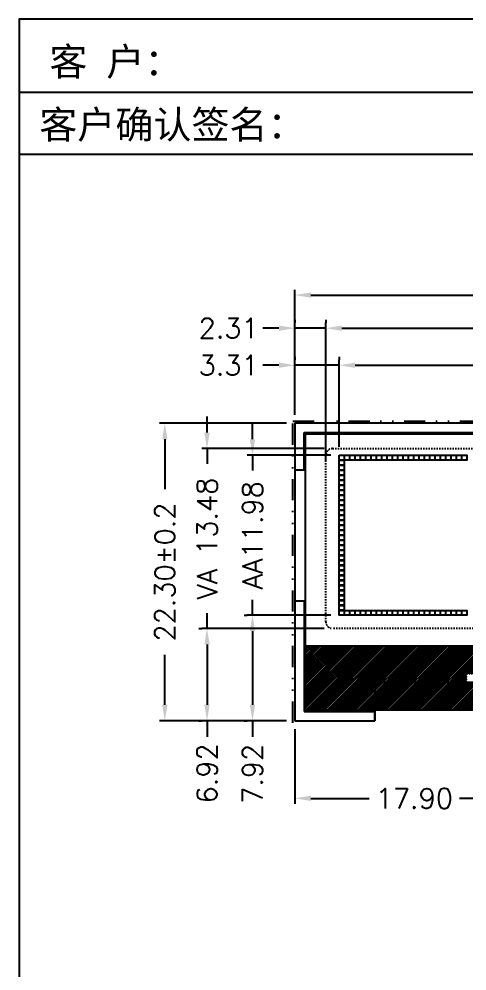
# Model space of a CAD drawing. Header units: millimetres. Extents: x 649 to 1175, y 120 to 338.
# Drawn here: x 972.3 to 1005.9, y 190.8 to 262.1 of the extents above; entities that cross this region are included whole.
import ezdxf

# ---------------------------------------------------------------- set-up
doc = ezdxf.new("R2010")
doc.units = ezdxf.units.MM
doc.header["$LTSCALE"] = 0.25
doc.header["$MEASUREMENT"] = 0
doc.linetypes.add('CENTERX2', pattern=[4, 2.5, -0.5, 0.5, -0.5])
doc.linetypes.add('DIVIDE2', pattern=[15.875, 6.35, -3.175, 0, -3.175, 0, -3.175])
for name, color, linetype in [('D', 4, 'Continuous'), ('K', 92, 'Continuous'), ('LCD', 7, 'Continuous'), ('Led', 2, 'Continuous')]:
    doc.layers.add(name, color=color, linetype=linetype)
doc.styles.add('ROMANS', font='romans.shx')
doc.styles.add('TGStyle6', font='')
doc.styles.get('TGStyle6').set_extended_font_data('SimSun')
doc.dimstyles.new('ISO-25-1', dxfattribs={"dimtxt": 1.5, "dimasz": 1.2, "dimexe": 0.4, "dimexo": 0.625, "dimgap": 0.5, "dimtad": 0, "dimzin": 1, "dimdsep": 46, "dimtxsty": 'ROMANS', "dimcen": 2.5, "dimclrd": 4, "dimclre": 4, "dimclrt": 4, "dimadec": 0, "dimazin": 0, "dimtfac": 1, "dimtmove": 0, "dimatfit": 3, "dimfxl": 0, "dimlwe": -1, "dimarcsym": 0})

# ---------------------------------------------------------------- blocks, each defined once
blk = doc.blocks.new('*D1')
at = {"layer": 'D', "color": 4}
for p, q in [((996.331, 230.039), (996.331, 236.564)), ((1047.511, 230.039), (1047.511, 236.564))]:
    blk.add_line(p, q, dxfattribs=at)
at = {"layer": 'D', "color": 4, "lineweight": -2}
for p, q in [((997.531, 236.164), (1016.314, 236.164)), ((1046.311, 236.164), (1027.528, 236.164))]:
    blk.add_line(p, q, dxfattribs=at)
at = {"layer": 'D', "color": 4}
for points in [[(997.531, 236.364), (997.531, 235.964), (996.331, 236.164)], [(1046.311, 236.364), (1046.311, 235.964), (1047.511, 236.164)]]:
    blk.add_solid(points, dxfattribs=at)
at = {"layer": 'Defpoints', "color": 0}
for p in [(1047.511, 236.164), (996.331, 229.414), (1047.511, 229.414)]:
    blk.add_point(p, dxfattribs=at)
at = {"layer": 'D', "color": 4, "insert": (1021.921, 236.164), "char_height": 1.5, "attachment_point": 5, "style": 'ROMANS'}
blk.add_mtext('AA 51.18', dxfattribs=at)
blk = doc.blocks.new('*D2')
at = {"layer": 'D', "color": 4}
for p, q in [((995.331, 229.05), (995.331, 239.344)), ((1048.511, 229.05), (1048.511, 239.344))]:
    blk.add_line(p, q, dxfattribs=at)
at = {"layer": 'D', "color": 4, "lineweight": -2}
for p, q in [((996.531, 238.944), (1013.671, 238.944)), ((1047.311, 238.944), (1030.171, 238.944))]:
    blk.add_line(p, q, dxfattribs=at)
at = {"layer": 'D', "color": 4}
for points in [[(996.531, 239.144), (996.531, 238.744), (995.331, 238.944)], [(1047.311, 239.144), (1047.311, 238.744), (1048.511, 238.944)]]:
    blk.add_solid(points, dxfattribs=at)
at = {"layer": 'Defpoints', "color": 0}
for p in [(1048.511, 238.944), (995.331, 228.425), (1048.511, 228.425)]:
    blk.add_point(p, dxfattribs=at)
at = {"layer": 'D', "color": 4, "insert": (1021.921, 238.944), "char_height": 1.5, "attachment_point": 5, "style": 'ROMANS'}
blk.add_mtext('VA 53.18 MIN', dxfattribs=at)
blk = doc.blocks.new('*D3')
at = {"layer": 'D', "color": 4}
for p, q in [((993.021, 232.439), (993.021, 241.825)), ((1050.821, 232.439), (1050.821, 241.825))]:
    blk.add_line(p, q, dxfattribs=at)
at = {"layer": 'D', "color": 4, "lineweight": -2}
for p, q in [((994.221, 241.425), (1015.707, 241.425)), ((1049.621, 241.425), (1028.135, 241.425))]:
    blk.add_line(p, q, dxfattribs=at)
at = {"layer": 'D', "color": 4}
for points in [[(994.221, 241.625), (994.221, 241.225), (993.021, 241.425)], [(1049.621, 241.625), (1049.621, 241.225), (1050.821, 241.425)]]:
    blk.add_solid(points, dxfattribs=at)
at = {"layer": 'Defpoints', "color": 0}
for p in [(1050.821, 241.425), (993.021, 231.814), (1050.821, 231.814)]:
    blk.add_point(p, dxfattribs=at)
at = {"layer": 'D', "color": 4, "insert": (1021.921, 241.425), "char_height": 1.5, "attachment_point": 5, "style": 'ROMANS'}
blk.add_mtext('57.80%%P0.2', dxfattribs=at)
blk = doc.blocks.new('*D4')
at = {"layer": 'D', "color": 4, "lineweight": -2}
for p, q in [((989.84, 230.614), (989.84, 231.814)), ((989.84, 229.414), (989.84, 228.282)), ((989.84, 217.434), (989.84, 218.567)), ((989.84, 216.234), (989.84, 215.034))]:
    blk.add_line(p, q, dxfattribs=at)
at = {"layer": 'D', "color": 4}
for p, q in [((995.706, 229.414), (989.44, 229.414)), ((995.706, 217.434), (989.44, 217.434))]:
    blk.add_line(p, q, dxfattribs=at)
for points in [[(989.64, 230.614), (990.04, 230.614), (989.84, 229.414)], [(989.64, 216.234), (990.04, 216.234), (989.84, 217.434)]]:
    blk.add_solid(points, dxfattribs=at)
at = {"layer": 'Defpoints', "color": 0}
for p in [(996.331, 229.414), (989.84, 217.434), (996.331, 217.434)]:
    blk.add_point(p, dxfattribs=at)
at = {"layer": 'D', "color": 4, "insert": (989.84, 223.424), "char_height": 1.5, "attachment_point": 5, "rotation": 90, "style": 'ROMANS'}
blk.add_mtext('AA11.98', dxfattribs=at)
blk = doc.blocks.new('*D5')
at = {"layer": 'D', "color": 4, "lineweight": -2}
for p, q in [((986.43, 231.114), (986.43, 232.314)), ((986.43, 229.914), (986.43, 228.782)), ((986.43, 216.434), (986.43, 217.567)), ((986.43, 215.234), (986.43, 214.034))]:
    blk.add_line(p, q, dxfattribs=at)
at = {"layer": 'D', "color": 4}
for p, q in [((995.206, 229.914), (986.03, 229.914)), ((995.206, 216.434), (986.03, 216.434))]:
    blk.add_line(p, q, dxfattribs=at)
for points in [[(986.23, 231.114), (986.63, 231.114), (986.43, 229.914)], [(986.23, 215.234), (986.63, 215.234), (986.43, 216.434)]]:
    blk.add_solid(points, dxfattribs=at)
at = {"layer": 'Defpoints', "color": 0}
for p in [(995.831, 229.914), (986.43, 216.434), (995.831, 216.434)]:
    blk.add_point(p, dxfattribs=at)
at = {"layer": 'D', "color": 4, "insert": (986.43, 223.174), "char_height": 1.5, "attachment_point": 5, "rotation": 90, "style": 'ROMANS'}
blk.add_mtext('VA 13.48', dxfattribs=at)
blk = doc.blocks.new('*D6')
at = {"layer": 'D', "color": 4}
for p, q in [((992.396, 231.814), (982.869, 231.814)), ((992.396, 209.514), (982.869, 209.514))]:
    blk.add_line(p, q, dxfattribs=at)
at = {"layer": 'D', "color": 4, "lineweight": -2}
for p, q in [((983.269, 230.614), (983.269, 226.879)), ((983.269, 210.714), (983.269, 214.45))]:
    blk.add_line(p, q, dxfattribs=at)
at = {"layer": 'D', "color": 4}
for points in [[(983.069, 230.614), (983.469, 230.614), (983.269, 231.814)], [(983.069, 210.714), (983.469, 210.714), (983.269, 209.514)]]:
    blk.add_solid(points, dxfattribs=at)
at = {"layer": 'Defpoints', "color": 0}
for p in [(993.021, 231.814), (983.269, 209.514), (993.021, 209.514)]:
    blk.add_point(p, dxfattribs=at)
at = {"layer": 'D', "color": 4, "insert": (983.269, 220.664), "char_height": 1.5, "attachment_point": 5, "rotation": 90, "style": 'ROMANS'}
blk.add_mtext('22.30%%P0.2', dxfattribs=at)
blk = doc.blocks.new('*D10')
at = {"layer": 'D', "color": 4}
for p, q in [((993.021, 208.889), (993.021, 203.295)), ((1010.921, 204.32), (1010.921, 204.095))]:
    blk.add_line(p, q, dxfattribs=at)
at = {"layer": 'D', "color": 4, "lineweight": -2}
for p, q in [((994.221, 203.695), (998.578, 203.695)), ((1009.721, 203.695), (1005.364, 203.695))]:
    blk.add_line(p, q, dxfattribs=at)
at = {"layer": 'D', "color": 4}
for points in [[(994.221, 203.895), (994.221, 203.495), (993.021, 203.695)], [(1009.721, 203.895), (1009.721, 203.495), (1010.921, 203.695)]]:
    blk.add_solid(points, dxfattribs=at)
at = {"layer": 'Defpoints', "color": 0}
for p in [(993.021, 209.514), (993.021, 203.695), (1010.921, 203.695)]:
    blk.add_point(p, dxfattribs=at)
at = {"layer": 'D', "color": 4, "insert": (1001.971, 203.695), "char_height": 1.5, "attachment_point": 5, "style": 'ROMANS'}
blk.add_mtext('17.90', dxfattribs=at)
blk = doc.blocks.new('*D12')
at = {"layer": 'D', "color": 4}
for p, q in [((993.021, 239.569), (993.021, 239.344)), ((995.331, 239.569), (995.331, 239.344))]:
    blk.add_line(p, q, dxfattribs=at)
at = {"layer": 'D', "color": 4, "lineweight": -2}
for p, q in [((991.821, 238.944), (990.621, 238.944)), ((995.331, 238.944), (993.021, 238.944)), ((996.531, 238.944), (997.731, 238.944))]:
    blk.add_line(p, q, dxfattribs=at)
at = {"layer": 'D', "color": 4}
for points in [[(991.821, 239.144), (991.821, 238.744), (993.021, 238.944)], [(996.531, 239.144), (996.531, 238.744), (995.331, 238.944)]]:
    blk.add_solid(points, dxfattribs=at)
at = {"layer": 'Defpoints', "color": 0}
for p in [(993.021, 238.944), (993.021, 238.944), (995.331, 238.944)]:
    blk.add_point(p, dxfattribs=at)
at = {"layer": 'D', "color": 4, "insert": (988.05, 238.944), "char_height": 1.5, "attachment_point": 5, "style": 'ROMANS'}
blk.add_mtext('2.31', dxfattribs=at)
blk = doc.blocks.new('*D13')
at = {"layer": 'D', "color": 4}
for p, q in [((993.021, 236.789), (993.021, 236.564)), ((996.331, 236.789), (996.331, 236.564))]:
    blk.add_line(p, q, dxfattribs=at)
at = {"layer": 'D', "color": 4, "lineweight": -2}
for p, q in [((991.821, 236.164), (990.621, 236.164)), ((996.331, 236.164), (993.021, 236.164)), ((997.531, 236.164), (998.731, 236.164))]:
    blk.add_line(p, q, dxfattribs=at)
at = {"layer": 'D', "color": 4}
for points in [[(991.821, 236.364), (991.821, 235.964), (993.021, 236.164)], [(997.531, 236.364), (997.531, 235.964), (996.331, 236.164)]]:
    blk.add_solid(points, dxfattribs=at)
at = {"layer": 'Defpoints', "color": 0}
for p in [(993.021, 236.164), (993.021, 236.164), (996.331, 236.164)]:
    blk.add_point(p, dxfattribs=at)
at = {"layer": 'D', "color": 4, "insert": (988.05, 236.164), "char_height": 1.5, "attachment_point": 5, "style": 'ROMANS'}
blk.add_mtext('3.31', dxfattribs=at)
blk = doc.blocks.new('*D14')
at = {"layer": 'D', "color": 4}
for p, q in [((985.805, 216.434), (986.03, 216.434)), ((985.805, 209.514), (986.03, 209.514))]:
    blk.add_line(p, q, dxfattribs=at)
at = {"layer": 'D', "color": 4, "lineweight": -2}
for p, q in [((986.43, 215.234), (986.43, 210.714)), ((986.43, 209.514), (986.43, 208.314))]:
    blk.add_line(p, q, dxfattribs=at)
at = {"layer": 'D', "color": 4}
for points in [[(986.23, 215.234), (986.63, 215.234), (986.43, 216.434)], [(986.23, 210.714), (986.63, 210.714), (986.43, 209.514)]]:
    blk.add_solid(points, dxfattribs=at)
at = {"layer": 'Defpoints', "color": 0}
for p in [(986.43, 216.434), (986.43, 209.514), (986.43, 209.514)]:
    blk.add_point(p, dxfattribs=at)
at = {"layer": 'D', "color": 4, "insert": (986.43, 205.564), "char_height": 1.5, "attachment_point": 5, "rotation": 90, "style": 'ROMANS'}
blk.add_mtext('6.92', dxfattribs=at)
blk = doc.blocks.new('*D15')
at = {"layer": 'D', "color": 4}
for p, q in [((989.215, 217.434), (989.44, 217.434)), ((989.215, 209.514), (989.44, 209.514))]:
    blk.add_line(p, q, dxfattribs=at)
at = {"layer": 'D', "color": 4, "lineweight": -2}
for p, q in [((989.84, 216.234), (989.84, 210.714)), ((989.84, 209.514), (989.84, 208.314))]:
    blk.add_line(p, q, dxfattribs=at)
at = {"layer": 'D', "color": 4}
for points in [[(989.64, 216.234), (990.04, 216.234), (989.84, 217.434)], [(989.64, 210.714), (990.04, 210.714), (989.84, 209.514)]]:
    blk.add_solid(points, dxfattribs=at)
at = {"layer": 'Defpoints', "color": 0}
for p in [(989.84, 217.434), (989.84, 209.514), (989.84, 209.514)]:
    blk.add_point(p, dxfattribs=at)
at = {"layer": 'D', "color": 4, "insert": (989.84, 205.529), "char_height": 1.5, "attachment_point": 5, "rotation": 90, "style": 'ROMANS'}
blk.add_mtext('7.92', dxfattribs=at)

msp = doc.modelspace()

# ---------------------------------------------------------------- hatches: boundary and pattern name
h = msp.add_hatch()
h.set_pattern_fill('ANSI31', color=5, style=0)
h.set_pattern_definition([(45, (149.27006, -106.92607), (-0.088388348, 0.088388348), [])])
h.paths.add_polyline_path([(1010.421, 210.314), (1010.421, 212.014), (1011.421, 212.014), (1011.421, 210.314), (1012.421, 210.314), (1012.421, 212.014), (1013.421, 212.014), (1013.421, 210.314), (1014.421, 210.314), (1014.421, 212.014), (1015.421, 212.014), (1015.421, 210.314), (1016.421, 210.314), (1016.421, 212.014), (1017.421, 212.014), (1017.421, 210.314), (1018.421, 210.314), (1018.421, 212.014), (1019.421, 212.014), (1019.421, 210.314), (1020.421, 210.314), (1020.421, 212.014), (1021.421, 212.014), (1021.421, 210.314), (1022.421, 210.314), (1022.421, 212.014), (1023.421, 212.014), (1023.421, 210.314), (1024.421, 210.314), (1024.421, 212.014), (1025.421, 212.014), (1025.421, 210.314), (1026.421, 210.314), (1026.421, 212.014), (1027.421, 212.014), (1027.421, 210.314), (1028.421, 210.314), (1028.421, 212.014), (1029.421, 212.014), (1029.421, 210.314), (1030.421, 210.314), (1030.421, 212.014), (1031.421, 212.014), (1031.421, 210.314), (1032.421, 210.314), (1032.421, 212.014), (1033.421, 212.014), (1033.421, 210.314), (1050.021, 210.314), (1050.021, 215.114), (993.821, 215.114), (993.821, 210.314)])
h.paths.add_polyline_path([(1005.921, 212.414), (1005.921, 213.014), (1007.921, 213.014), (1007.921, 212.414)], flags=16)
h.paths.add_polyline_path([(1035.921, 212.414), (1035.921, 213.014), (1037.921, 213.014), (1037.921, 212.414)], flags=16)
h.paths.add_polyline_path([(1034.597, 211.68), (1036.169, 211.68), (1036.169, 210.555), (1034.597, 210.555)], flags=24)
h.paths.add_polyline_path([(1008.518, 211.688), (1009.25, 211.688), (1009.25, 210.563), (1008.518, 210.563)], flags=24)

# ---------------------------------------------------------------- linework, layer by layer
at = {"layer": 'K', "color": 4}
for p, q in [((1016.531, 256.601), (972.339, 256.601)), ((1016.531, 251.967), (972.339, 251.967))]:
    msp.add_line(p, q, dxfattribs=at)
msp.add_lwpolyline([(1174.939, 262.121), (972.339, 262.121), (972.339, 119.624), (1174.939, 119.624)], close=True, dxfattribs=at)
at = {"layer": 'LCD'}
for p, q in [((993.821, 210.314), (993.821, 231.014)), ((993.821, 231.014), (1050.021, 231.014)), ((1050.021, 215.114), (993.821, 215.114)), ((1050.021, 210.314), (993.821, 210.314))]:
    msp.add_line(p, q, dxfattribs=at)
at = {"layer": 'LCD', "color": 6, "linetype": 'CENTERX2', "ltscale": 0.03}
msp.add_lwpolyline([(1048.511, 229.414), (1048.511, 216.934, -0.414214), (1048.011, 216.434), (995.831, 216.434, -0.414214), (995.331, 216.934), (995.331, 229.414, -0.414214), (995.831, 229.914), (1048.011, 229.914, -0.414214)], format="xyb", close=True, dxfattribs=at)
at = {"layer": 'LCD'}
for points in [[(996.331, 229.414), (996.711, 229.414), (996.711, 229.059), (996.331, 229.059)], [(996.731, 229.414), (997.111, 229.414), (997.111, 229.059), (996.731, 229.059)], [(997.131, 229.414), (997.511, 229.414), (997.511, 229.059), (997.131, 229.059)], [(997.531, 229.414), (997.911, 229.414), (997.911, 229.059), (997.531, 229.059)], [(997.931, 229.414), (998.311, 229.414), (998.311, 229.059), (997.931, 229.059)], [(998.331, 229.414), (998.711, 229.414), (998.711, 229.059), (998.331, 229.059)], [(998.731, 229.414), (999.111, 229.414), (999.111, 229.059), (998.731, 229.059)], [(999.131, 229.414), (999.511, 229.414), (999.511, 229.059), (999.131, 229.059)], [(999.531, 229.414), (999.911, 229.414), (999.911, 229.059), (999.531, 229.059)], [(999.931, 229.414), (1000.311, 229.414), (1000.311, 229.059), (999.931, 229.059)], [(1000.331, 229.414), (1000.711, 229.414), (1000.711, 229.059), (1000.331, 229.059)], [(1000.731, 229.414), (1001.111, 229.414), (1001.111, 229.059), (1000.731, 229.059)], [(1001.131, 229.414), (1001.511, 229.414), (1001.511, 229.059), (1001.131, 229.059)], [(1001.531, 229.414), (1001.911, 229.414), (1001.911, 229.059), (1001.531, 229.059)], [(1001.931, 229.414), (1002.311, 229.414), (1002.311, 229.059), (1001.931, 229.059)], [(1002.331, 229.414), (1002.711, 229.414), (1002.711, 229.059), (1002.331, 229.059)], [(1002.731, 229.414), (1003.111, 229.414), (1003.111, 229.059), (1002.731, 229.059)], [(1003.131, 229.414), (1003.511, 229.414), (1003.511, 229.059), (1003.131, 229.059)], [(1003.531, 229.414), (1003.911, 229.414), (1003.911, 229.059), (1003.531, 229.059)], [(1003.931, 229.414), (1004.311, 229.414), (1004.311, 229.059), (1003.931, 229.059)], [(1004.331, 229.414), (1004.711, 229.414), (1004.711, 229.059), (1004.331, 229.059)], [(1004.731, 229.414), (1005.111, 229.414), (1005.111, 229.059), (1004.731, 229.059)], [(1005.131, 229.414), (1005.511, 229.414), (1005.511, 229.059), (1005.131, 229.059)], [(1005.531, 229.414), (1005.911, 229.414), (1005.911, 229.059), (1005.531, 229.059)], [(996.331, 229.039), (996.711, 229.039), (996.711, 228.684), (996.331, 228.684)], [(996.331, 228.664), (996.711, 228.664), (996.711, 228.309), (996.331, 228.309)], [(996.331, 228.289), (996.711, 228.289), (996.711, 227.934), (996.331, 227.934)], [(996.331, 227.914), (996.711, 227.914), (996.711, 227.559), (996.331, 227.559)], [(996.331, 227.539), (996.711, 227.539), (996.711, 227.184), (996.331, 227.184)], [(996.331, 227.164), (996.711, 227.164), (996.711, 226.809), (996.331, 226.809)], [(996.331, 226.789), (996.711, 226.789), (996.711, 226.434), (996.331, 226.434)], [(996.331, 226.414), (996.711, 226.414), (996.711, 226.059), (996.331, 226.059)], [(996.331, 226.039), (996.711, 226.039), (996.711, 225.684), (996.331, 225.684)], [(996.331, 225.664), (996.711, 225.664), (996.711, 225.309), (996.331, 225.309)], [(996.331, 225.289), (996.711, 225.289), (996.711, 224.934), (996.331, 224.934)], [(996.331, 224.914), (996.711, 224.914), (996.711, 224.559), (996.331, 224.559)], [(996.331, 224.539), (996.711, 224.539), (996.711, 224.184), (996.331, 224.184)], [(996.331, 224.164), (996.711, 224.164), (996.711, 223.809), (996.331, 223.809)], [(996.331, 223.789), (996.711, 223.789), (996.711, 223.434), (996.331, 223.434)], [(996.331, 223.414), (996.711, 223.414), (996.711, 223.059), (996.331, 223.059)], [(996.331, 223.039), (996.711, 223.039), (996.711, 222.684), (996.331, 222.684)], [(996.331, 222.664), (996.711, 222.664), (996.711, 222.309), (996.331, 222.309)], [(996.331, 222.289), (996.711, 222.289), (996.711, 221.934), (996.331, 221.934)], [(996.331, 221.914), (996.711, 221.914), (996.711, 221.559), (996.331, 221.559)], [(996.331, 221.539), (996.711, 221.539), (996.711, 221.184), (996.331, 221.184)], [(996.331, 221.164), (996.711, 221.164), (996.711, 220.809), (996.331, 220.809)], [(996.331, 220.789), (996.711, 220.789), (996.711, 220.434), (996.331, 220.434)], [(996.331, 220.414), (996.711, 220.414), (996.711, 220.059), (996.331, 220.059)], [(996.331, 220.039), (996.711, 220.039), (996.711, 219.684), (996.331, 219.684)], [(996.331, 219.664), (996.711, 219.664), (996.711, 219.309), (996.331, 219.309)], [(996.331, 219.289), (996.711, 219.289), (996.711, 218.934), (996.331, 218.934)], [(996.331, 218.914), (996.711, 218.914), (996.711, 218.559), (996.331, 218.559)], [(996.331, 218.539), (996.711, 218.539), (996.711, 218.184), (996.331, 218.184)], [(996.331, 218.164), (996.711, 218.164), (996.711, 217.809), (996.331, 217.809)], [(996.331, 217.789), (996.711, 217.789), (996.711, 217.434), (996.331, 217.434)], [(996.731, 217.789), (997.111, 217.789), (997.111, 217.434), (996.731, 217.434)], [(997.131, 217.789), (997.511, 217.789), (997.511, 217.434), (997.131, 217.434)], [(997.531, 217.789), (997.911, 217.789), (997.911, 217.434), (997.531, 217.434)], [(997.931, 217.789), (998.311, 217.789), (998.311, 217.434), (997.931, 217.434)], [(998.331, 217.789), (998.711, 217.789), (998.711, 217.434), (998.331, 217.434)], [(998.731, 217.789), (999.111, 217.789), (999.111, 217.434), (998.731, 217.434)], [(999.131, 217.789), (999.511, 217.789), (999.511, 217.434), (999.131, 217.434)], [(999.531, 217.789), (999.911, 217.789), (999.911, 217.434), (999.531, 217.434)], [(999.931, 217.789), (1000.311, 217.789), (1000.311, 217.434), (999.931, 217.434)], [(1000.331, 217.789), (1000.711, 217.789), (1000.711, 217.434), (1000.331, 217.434)], [(1000.731, 217.789), (1001.111, 217.789), (1001.111, 217.434), (1000.731, 217.434)], [(1001.131, 217.789), (1001.511, 217.789), (1001.511, 217.434), (1001.131, 217.434)], [(1001.531, 217.789), (1001.911, 217.789), (1001.911, 217.434), (1001.531, 217.434)], [(1001.931, 217.789), (1002.311, 217.789), (1002.311, 217.434), (1001.931, 217.434)], [(1002.331, 217.789), (1002.711, 217.789), (1002.711, 217.434), (1002.331, 217.434)], [(1002.731, 217.789), (1003.111, 217.789), (1003.111, 217.434), (1002.731, 217.434)], [(1003.131, 217.789), (1003.511, 217.789), (1003.511, 217.434), (1003.131, 217.434)], [(1003.531, 217.789), (1003.911, 217.789), (1003.911, 217.434), (1003.531, 217.434)], [(1003.931, 217.789), (1004.311, 217.789), (1004.311, 217.434), (1003.931, 217.434)], [(1004.331, 217.789), (1004.711, 217.789), (1004.711, 217.434), (1004.331, 217.434)], [(1004.731, 217.789), (1005.111, 217.789), (1005.111, 217.434), (1004.731, 217.434)], [(1005.131, 217.789), (1005.511, 217.789), (1005.511, 217.434), (1005.131, 217.434)], [(1005.531, 217.789), (1005.911, 217.789), (1005.911, 217.434), (1005.531, 217.434)]]:
    msp.add_lwpolyline(points, close=True, dxfattribs=at)
at = {"layer": 'Led', "color": 4, "linetype": 'DIVIDE2'}
for p, q in [((992.87, 209.364), (992.87, 231.972)), ((992.87, 231.972), (1050.982, 231.972))]:
    msp.add_line(p, q, dxfattribs=at)
at = {"layer": 'Led'}
for p, q in [((1050.821, 231.814), (993.021, 231.814)), ((993.021, 231.814), (993.021, 209.514)), ((993.721, 228.314), (993.721, 231.114)), ((993.721, 231.114), (1050.121, 231.114)), ((993.021, 228.314), (993.721, 228.314)), ((993.021, 218.514), (993.721, 218.514)), ((993.721, 218.514), (993.721, 210.214)), ((999.021, 212.414), (999.021, 209.514)), ((999.021, 212.414), (1044.821, 212.414)), ((993.721, 210.214), (999.021, 210.214)), ((999.021, 209.514), (999.021, 210.214)), ((993.021, 209.514), (999.021, 209.514))]:
    msp.add_line(p, q, dxfattribs=at)

# ---------------------------------------------------------------- texts
at = {"layer": 'K', "color": 4, "style": 'TGStyle6'}
for s, p in [('客 户：', (974.61, 257.882)), ('客户确认签名：', (973.855, 253.158))]:
    msp.add_text(s, height=2.0909, dxfattribs=at).set_placement(p)

# ---------------------------------------------------------------- dimensions: what is measured, and where the dimension line sits
at = {"layer": 'D'}
dim = msp.add_linear_dim(base=(1050.821, 241.425), p1=(993.021, 231.814), p2=(1050.821, 231.814), text='<>%%P0.2', dimstyle='ISO-25-1', dxfattribs=at)
dim.commit()
dim.dimension.update_dxf_attribs({"geometry": '*D3', "text_midpoint": (1021.921, 241.425), "dimtype": 160})
for base, p1, p2, text, picture, middle in [((1048.511, 238.944), (995.331, 228.425), (1048.511, 228.425), 'VA <> MIN', '*D2', (1021.921, 238.944)), ((1047.511, 236.164), (996.331, 229.414), (1047.511, 229.414), 'AA <>', '*D1', (1021.921, 236.164))]:
    dim = msp.add_linear_dim(base=base, p1=p1, p2=p2, text=text, dimstyle='ISO-25-1', dxfattribs=at)
    dim.commit()
    dim.dimension.update_dxf_attribs({"geometry": picture, "text_midpoint": middle})
for base, p1, p2, picture, middle in [((993.021, 238.944), (995.331, 238.944), (993.021, 238.944), '*D12', (988.05, 238.944)), ((993.021, 236.164), (996.331, 236.164), (993.021, 236.164), '*D13', (988.05, 236.164)), ((993.021, 203.695), (1010.921, 203.695), (993.021, 209.514), '*D10', (1001.971, 203.695))]:
    dim = msp.add_linear_dim(base=base, p1=p1, p2=p2, dimstyle='ISO-25-1', dxfattribs=at)
    dim.commit()
    dim.dimension.update_dxf_attribs({"geometry": picture, "text_midpoint": middle})
for base, p1, p2, text, picture, middle in [((986.43, 216.434), (995.831, 229.914), (995.831, 216.434), 'VA <>', '*D5', (986.43, 223.174)), ((983.269, 209.514), (993.021, 231.814), (993.021, 209.514), '<>%%P0.2', '*D6', (983.269, 220.664)), ((989.84, 217.434), (996.331, 229.414), (996.331, 217.434), 'AA<>', '*D4', (989.84, 223.424))]:
    dim = msp.add_linear_dim(base=base, p1=p1, p2=p2, angle=90, text=text, dimstyle='ISO-25-1', dxfattribs=at)
    dim.commit()
    dim.dimension.update_dxf_attribs({"geometry": picture, "text_midpoint": middle})
for base, p1, p2, picture, middle in [((989.84, 209.514), (989.84, 217.434), (989.84, 209.514), '*D15', (989.84, 205.529)), ((986.43, 209.514), (986.43, 216.434), (986.43, 209.514), '*D14', (986.43, 205.564))]:
    dim = msp.add_linear_dim(base=base, p1=p1, p2=p2, angle=90, dimstyle='ISO-25-1', dxfattribs=at)
    dim.commit()
    dim.dimension.update_dxf_attribs({"geometry": picture, "text_midpoint": middle, "dimtype": 160})

doc.saveas('drawing.dxf')
